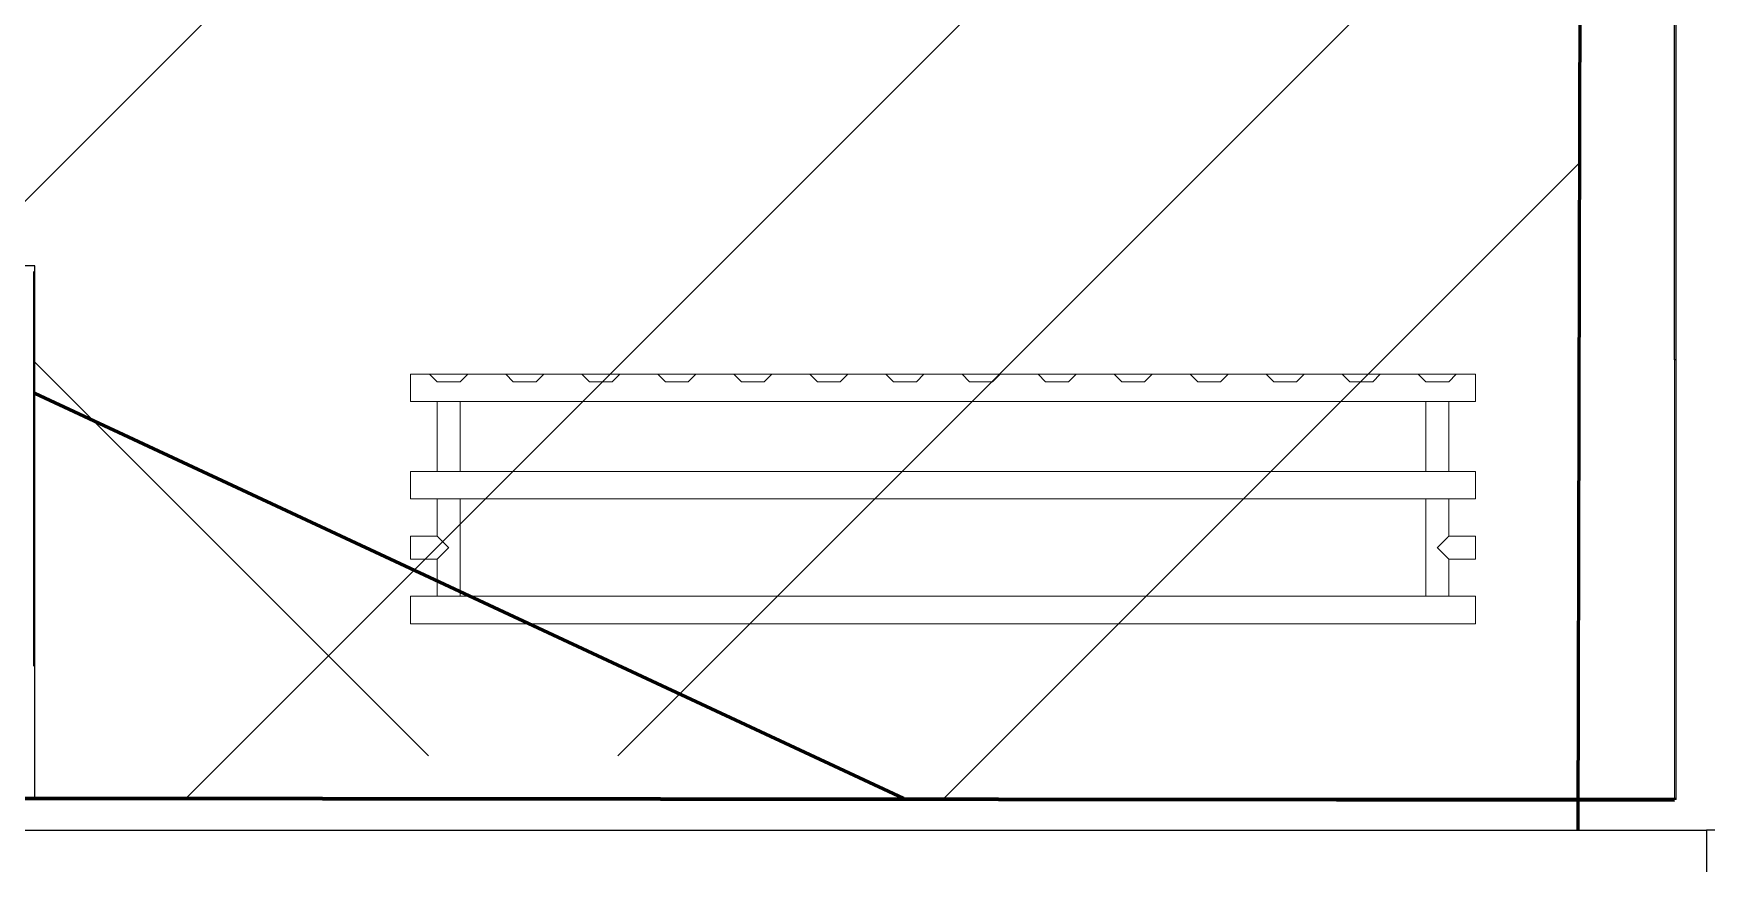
# Model space of a CAD drawing. Header units: millimetres. Extents: x -164500 to 426394, y -23753 to 102118.
# Drawn here: x 106095 to 107195, y -8 to 538 of the extents above; entities that cross this region are included whole.
import ezdxf

# ---------------------------------------------------------------- set-up
doc = ezdxf.new("R2010")
doc.units = ezdxf.units.MM
for name, color, linetype, lineweight in [('0) шлифовка', 5, 'Continuous', 60), ('1.4) Плинтус ПЛ-4', 6, 'Continuous', 60), ('5.2) Л-1 Линолеум', 100, 'Continuous', 30), ('7.1) НЗ Стяжка на теплый пол', 160, 'Continuous', 30), ('7.7) Плинтус', 222, 'Continuous', 90), ('A-FLOR', 7, 'Continuous', 9), ('A-GENM-3', 7, 'Continuous', 5)]:
    doc.layers.add(name, color=color, linetype=linetype, lineweight=lineweight)
doc.layers.add('2) защита вин плитк', color=6, linetype='Continuous')
doc.layers.add('3.2.1) Нал-ой пол 4 вып', color=3, linetype='Continuous')
doc.layers.add('M-EQPM-1', color=7, linetype='Continuous', lineweight=9, true_color=0xb2b2b2)

# ---------------------------------------------------------------- blocks, each defined once
blk = doc.blocks.new('radiator_prado_classic_z_tip_30_po exemplyaru - Classic Z Тип 30-300-V235-Объем проектирования 1 этажа')
at = {"layer": 'M-EQPM-1'}
for p, q in [((0, 228), (0, 210)), ((700, 228), (0, 228)), ((0, 210), (0, 228)), ((0, 228), (12.5, 228)), ((12.5, 228), (37.5, 228)), ((37.5, 228), (12.5, 228)), ((12.5, 228), (37.5, 228)), ((12.5, 228), (17.5, 223)), ((12.5, 228), (17.5, 223)), ((32.5, 223), (17.5, 223)), ((17.5, 223), (32.5, 223)), ((32.5, 223), (37.5, 228)), ((37.5, 228), (32.5, 223)), ((37.5, 228), (62.5, 228)), ((62.5, 228), (87.5, 228)), ((87.5, 228), (62.5, 228)), ((62.5, 228), (87.5, 228)), ((62.5, 228), (67.5, 223)), ((62.5, 228), (67.5, 223)), ((82.5, 223), (67.5, 223)), ((67.5, 223), (82.5, 223)), ((82.5, 223), (87.5, 228)), ((87.5, 228), (82.5, 223)), ((87.5, 228), (112.5, 228)), ((112.5, 228), (137.5, 228)), ((137.5, 228), (112.5, 228)), ((112.5, 228), (137.5, 228)), ((112.5, 228), (117.5, 223)), ((112.5, 228), (117.5, 223)), ((132.5, 223), (117.5, 223)), ((117.5, 223), (132.5, 223)), ((132.5, 223), (137.5, 228)), ((137.5, 228), (132.5, 223)), ((137.5, 228), (162.5, 228)), ((187.5, 228), (162.5, 228)), ((162.5, 228), (187.5, 228)), ((162.5, 228), (167.5, 223)), ((162.5, 228), (167.5, 223)), ((162.7, 228), (187.5, 228)), ((182.5, 223), (167.5, 223)), ((167.5, 223), (182.5, 223)), ((182.5, 223), (187.5, 228)), ((187.5, 228), (182.5, 223)), ((187.5, 228), (212.5, 228)), ((212.5, 228), (237.5, 228)), ((237.5, 228), (212.5, 228)), ((212.5, 228), (237.5, 228)), ((212.5, 228), (217.5, 223)), ((212.5, 228), (217.5, 223)), ((232.5, 223), (217.5, 223)), ((217.5, 223), (232.5, 223)), ((232.5, 223), (237.5, 228)), ((237.5, 228), (232.5, 223)), ((237.5, 228), (262.5, 228)), ((262.5, 228), (287.5, 228)), ((287.5, 228), (262.5, 228)), ((262.5, 228), (287.5, 228)), ((262.5, 228), (267.5, 223)), ((262.5, 228), (267.5, 223)), ((282.5, 223), (267.5, 223)), ((267.5, 223), (282.5, 223)), ((282.5, 223), (287.5, 228)), ((287.5, 228), (282.5, 223)), ((287.5, 228), (312.5, 228)), ((312.5, 228), (337.5, 228)), ((337.5, 228), (312.5, 228)), ((312.5, 228), (337.5, 228)), ((312.5, 228), (317.5, 223)), ((312.5, 228), (317.5, 223)), ((332.5, 223), (317.5, 223)), ((317.5, 223), (332.5, 223)), ((332.5, 223), (337.5, 228)), ((337.5, 228), (332.5, 223)), ((337.5, 228), (362.5, 228)), ((362.5, 228), (387.5, 228)), ((387.5, 228), (362.5, 228)), ((362.5, 228), (387.5, 228)), ((362.5, 228), (367.5, 223)), ((362.5, 228), (367.5, 223)), ((382.5, 223), (367.5, 223)), ((367.5, 223), (382.5, 223)), ((382.5, 223), (387.5, 228)), ((387.5, 228), (382.5, 223)), ((387.5, 228), (412.5, 228)), ((412.5, 228), (437.5, 228)), ((437.5, 228), (412.5, 228)), ((412.5, 228), (437.5, 228)), ((412.5, 228), (417.5, 223)), ((412.5, 228), (417.5, 223)), ((432.5, 223), (417.5, 223)), ((417.5, 223), (432.5, 223)), ((432.5, 223), (437.5, 228)), ((437.5, 228), (432.5, 223)), ((437.5, 228), (462.5, 228)), ((462.5, 228), (487.5, 228)), ((487.5, 228), (462.5, 228)), ((462.5, 228), (487.5, 228)), ((462.5, 228), (467.5, 223)), ((462.5, 228), (467.5, 223)), ((482.5, 223), (467.5, 223)), ((467.5, 223), (482.5, 223)), ((482.5, 223), (487.5, 228)), ((487.5, 228), (482.5, 223)), ((487.5, 228), (512.5, 228)), ((512.5, 228), (537.5, 228)), ((537.5, 228), (512.5, 228)), ((512.5, 228), (537.5, 228)), ((512.5, 228), (517.5, 223)), ((512.5, 228), (517.5, 223)), ((532.5, 223), (517.5, 223)), ((517.5, 223), (532.5, 223)), ((532.5, 223), (537.5, 228)), ((537.5, 228), (532.5, 223)), ((537.5, 228), (562.5, 228)), ((562.5, 228), (587.5, 228)), ((587.5, 228), (562.5, 228)), ((562.5, 228), (587.5, 228)), ((562.5, 228), (567.5, 223)), ((562.5, 228), (567.5, 223)), ((582.5, 223), (567.5, 223)), ((567.5, 223), (582.5, 223)), ((582.5, 223), (587.5, 228)), ((587.5, 228), (582.5, 223)), ((587.5, 228), (612.5, 228)), ((612.5, 228), (637.5, 228)), ((637.5, 228), (612.5, 228)), ((612.5, 228), (637.5, 228)), ((612.5, 228), (617.5, 223)), ((612.5, 228), (617.5, 223)), ((632.5, 223), (617.5, 223)), ((617.5, 223), (632.5, 223)), ((632.5, 223), (637.5, 228)), ((637.5, 228), (632.5, 223)), ((637.5, 228), (662.5, 228)), ((662.5, 228), (687.5, 228)), ((687.5, 228), (662.5, 228)), ((662.5, 228), (687.5, 228)), ((662.5, 228), (667.5, 223)), ((662.5, 228), (667.5, 223)), ((682.5, 223), (667.5, 223)), ((667.5, 223), (682.5, 223)), ((682.5, 223), (687.5, 228)), ((687.5, 228), (682.5, 223)), ((687.5, 228), (700, 228)), ((700, 210), (700, 228)), ((700, 228), (700, 210)), ((0, 210), (700, 210)), ((17.8, 210), (0, 210)), ((17.5, 210), (17.5, 164)), ((17.5, 210), (17.5, 164)), ((17.8, 210), (17.5, 210)), ((17.5, 210), (17.8, 210)), ((17.8, 210), (17.5, 210)), ((17.5, 210), (32.5, 210)), ((32.2, 210), (17.8, 210)), ((17.8, 210), (32.2, 210)), ((32.2, 210), (17.8, 210)), ((32.5, 210), (32.2, 210)), ((32.2, 210), (32.5, 210)), ((32.5, 210), (32.2, 210)), ((667.8, 210), (32.2, 210)), ((32.5, 164), (32.5, 210)), ((32.5, 164), (32.5, 210)), ((667.5, 210), (667.5, 164)), ((667.5, 210), (667.5, 164)), ((667.8, 210), (667.5, 210)), ((667.5, 210), (682.5, 210)), ((667.8, 210), (667.5, 210)), ((667.5, 210), (667.8, 210)), ((682.2, 210), (667.8, 210)), ((682.2, 210), (667.8, 210)), ((667.8, 210), (682.2, 210)), ((682.5, 210), (682.2, 210)), ((682.5, 210), (682.2, 210)), ((682.2, 210), (682.5, 210)), ((700, 210), (682.2, 210)), ((682.5, 164), (682.5, 210)), ((682.5, 164), (682.5, 210)), ((700, 164), (0, 164)), ((0, 164), (0, 146)), ((0, 146), (0, 164)), ((0, 164), (17.8, 164)), ((17.8, 164), (17.5, 164)), ((17.5, 164), (17.8, 164)), ((17.8, 164), (17.5, 164)), ((17.5, 164), (32.5, 164)), ((32.2, 164), (17.8, 164)), ((17.8, 164), (32.2, 164)), ((32.2, 164), (17.8, 164)), ((32.5, 164), (32.2, 164)), ((32.2, 164), (32.5, 164)), ((32.5, 164), (32.2, 164)), ((32.2, 164), (667.8, 164)), ((667.8, 164), (667.5, 164)), ((667.5, 164), (682.5, 164)), ((667.8, 164), (667.5, 164)), ((667.5, 164), (667.8, 164)), ((682.2, 164), (667.8, 164)), ((682.2, 164), (667.8, 164)), ((667.8, 164), (682.2, 164)), ((682.5, 164), (682.2, 164)), ((682.5, 164), (682.2, 164)), ((682.2, 164), (682.5, 164)), ((682.2, 164), (700, 164)), ((700, 146), (700, 164)), ((700, 164), (700, 146)), ((0, 146), (700, 146)), ((18.5, 146), (0, 146)), ((17.5, 146), (17.5, 121.5)), ((17.5, 146), (17.5, 121.5)), ((17.5, 146), (18.5, 146)), ((18.5, 146), (17.5, 146)), ((17.5, 146), (18.5, 146)), ((32.5, 146), (17.5, 146)), ((18.5, 146), (32.2, 146)), ((32.2, 146), (18.5, 146)), ((18.5, 146), (32.2, 146)), ((32.2, 146), (32.5, 146)), ((32.5, 146), (32.2, 146)), ((32.2, 146), (32.5, 146)), ((667.8, 146), (32.2, 146)), ((32.5, 82), (32.5, 146)), ((32.5, 82), (32.5, 146)), ((667.5, 146), (667.5, 82)), ((667.5, 146), (667.5, 82)), ((667.5, 146), (667.8, 146)), ((682.5, 146), (667.5, 146)), ((667.5, 146), (667.8, 146)), ((667.8, 146), (667.5, 146)), ((667.8, 146), (678.5, 146)), ((667.8, 146), (678.5, 146)), ((678.5, 146), (667.8, 146)), ((678.5, 146), (678.7, 146)), ((678.5, 146), (678.7, 146)), ((678.7, 146), (678.5, 146)), ((678.7, 146), (681.5, 146)), ((678.7, 146), (681.5, 146)), ((681.5, 146), (678.7, 146)), ((681.5, 146), (682.5, 146)), ((681.5, 146), (682.5, 146)), ((682.5, 146), (681.5, 146)), ((700, 146), (681.5, 146)), ((682.5, 121.5), (682.5, 146)), ((682.5, 121.5), (682.5, 146)), ((17.5, 121.5), (0, 121.5)), ((17.5, 121.5), (0, 121.5)), ((0, 121.5), (0, 120.5)), ((0, 106.5), (0, 121.5)), ((700, 121.5), (682.5, 121.5)), ((700, 121.5), (682.5, 121.5)), ((700, 121.5), (700, 106.5)), ((700, 120.5), (700, 121.5)), ((700, 121.5), (700, 120.5)), ((700, 120.5), (700, 121.5)), ((0, 120.5), (0, 107.5)), ((0, 120.5), (0, 119.3)), ((0, 114), (0, 120.5)), ((0, 120.5), (0, 120.5)), ((0, 119.3), (0, 117.8)), ((0, 117.8), (0, 114)), ((0, 114), (0, 110.3)), ((0, 107.5), (0, 114)), ((0, 110.3), (0, 108.7)), ((700, 107.5), (700, 120.5)), ((700, 120.5), (700, 107.5)), ((700, 107.5), (700, 120.5)), ((0, 108.7), (0, 107.5)), ((0, 107.5), (0, 106.5)), ((0, 107.5), (0, 107.5)), ((0, 106.5), (17.5, 106.5)), ((0, 106.5), (17.5, 106.5)), ((17.5, 106.5), (17.5, 82)), ((17.5, 106.5), (17.5, 82)), ((682.5, 82), (682.5, 106.5)), ((682.5, 106.5), (700, 106.5)), ((682.5, 82), (682.5, 106.5)), ((682.5, 106.5), (700, 106.5)), ((700, 106.5), (700, 107.5)), ((700, 107.5), (700, 106.5)), ((700, 106.5), (700, 107.5)), ((700, 82), (0, 82)), ((0, 82), (0, 64)), ((0, 64), (0, 82)), ((0, 82), (18.5, 82)), ((18.5, 82), (17.5, 82)), ((17.5, 82), (18.5, 82)), ((18.5, 82), (17.5, 82)), ((17.5, 82), (32.5, 82)), ((32.2, 82), (18.5, 82)), ((18.5, 82), (32.2, 82)), ((32.2, 82), (18.5, 82)), ((32.5, 82), (32.2, 82)), ((32.2, 82), (32.5, 82)), ((32.5, 82), (32.2, 82)), ((32.2, 82), (667.8, 82)), ((667.8, 82), (667.5, 82)), ((667.5, 82), (682.5, 82)), ((667.8, 82), (667.5, 82)), ((667.5, 82), (667.8, 82)), ((678.5, 82), (667.8, 82)), ((678.5, 82), (667.8, 82)), ((667.8, 82), (678.5, 82)), ((678.7, 82), (678.5, 82)), ((678.7, 82), (678.5, 82)), ((678.5, 82), (678.7, 82)), ((681.5, 82), (678.7, 82)), ((681.5, 82), (678.7, 82)), ((678.7, 82), (681.5, 82)), ((682.5, 82), (681.5, 82)), ((682.5, 82), (681.5, 82)), ((681.5, 82), (682.5, 82)), ((681.5, 82), (700, 82)), ((700, 64), (700, 82)), ((700, 82), (700, 64)), ((700, 64), (0, 64)), ((0, 64), (700, 64))]:
    blk.add_line(p, q, dxfattribs=at)
for points, knots in [([(18.5, 120.5), (18.4, 120.6), (18.3, 120.7), (18.1, 120.9), (17.9, 121.1), (17.8, 121.2), (17.7, 121.3), (17.5, 121.5), (17.5, 121.5), (17.5, 121.5)], [0.7142857, 0.7142857, 0.7142857, 0.7142857, 0.75, 0.7857143, 0.8214286, 0.8571429, 0.8928571, 0.9285714, 1, 1, 1, 1]), ([(17.5, 121.5), (17.5, 121.5), (17.5, 121.5), (17.7, 121.3), (17.8, 121.2), (17.9, 121.1), (18.1, 120.9), (18.3, 120.7), (18.4, 120.6), (18.5, 120.5)], [0, 0, 0, 0, 0.0714286, 0.1071429, 0.1428571, 0.1785714, 0.2142857, 0.25, 0.2857143, 0.2857143, 0.2857143, 0.2857143]), ([(17.5, 121.5), (17.5, 121.5), (17.5, 121.5), (17.7, 121.3), (17.8, 121.2), (17.9, 121.1), (18.1, 120.9), (18.3, 120.7), (18.4, 120.6), (18.5, 120.5)], [0, 0, 0, 0, 0.0714286, 0.1071429, 0.1428571, 0.1785714, 0.2142857, 0.25, 0.2857143, 0.2857143, 0.2857143, 0.2857143]), ([(25, 114), (24.5, 114.5), (23.6, 115.4), (22.4, 116.6), (21.6, 117.4), (21.1, 117.9), (20.8, 118.2), (20.5, 118.5), (20.2, 118.8), (19.8, 119.1), (19.6, 119.4), (19.3, 119.7), (19, 120), (18.7, 120.3), (18.5, 120.5), (18.3, 120.7), (18.1, 120.9), (17.9, 121.1), (17.8, 121.2), (17.7, 121.3), (17.5, 121.5), (17.5, 121.5), (17.5, 121.5)], [0, 0, 0, 0, 0.142857, 0.285714, 0.357143, 0.392857, 0.428571, 0.464286, 0.5, 0.535714, 0.571429, 0.607143, 0.642857, 0.678571, 0.714286, 0.75, 0.785714, 0.821429, 0.857143, 0.892857, 0.928571, 1, 1, 1, 1]), ([(675, 114), (675.5, 114.5), (676.4, 115.4), (677.6, 116.6), (678.4, 117.4), (678.9, 117.9), (679.2, 118.2), (679.5, 118.5), (679.8, 118.8), (680.1, 119.2), (680.4, 119.4), (680.7, 119.7), (681, 120), (681.3, 120.3), (681.5, 120.5), (681.7, 120.7), (681.9, 120.9), (682.1, 121.1), (682.2, 121.2), (682.3, 121.3), (682.5, 121.5), (682.5, 121.5), (682.5, 121.5)], [0, 0, 0, 0, 0.142857, 0.285714, 0.357143, 0.392857, 0.428571, 0.464286, 0.5, 0.535714, 0.571429, 0.607143, 0.642857, 0.678571, 0.714286, 0.75, 0.785714, 0.821429, 0.857143, 0.892857, 0.928571, 1, 1, 1, 1]), ([(682.5, 121.5), (682.5, 121.5), (682.5, 121.5), (682.3, 121.3), (682.2, 121.2), (682.1, 121.1), (681.9, 120.9), (681.7, 120.7), (681.6, 120.6), (681.5, 120.5)], [0, 0, 0, 0, 0.0714286, 0.1071429, 0.1428571, 0.1785714, 0.2142857, 0.25, 0.2857143, 0.2857143, 0.2857143, 0.2857143]), ([(682.5, 121.5), (682.5, 121.5), (682.5, 121.5), (682.3, 121.3), (682.2, 121.2), (682.1, 121.1), (681.9, 120.9), (681.7, 120.7), (681.6, 120.6), (681.5, 120.5)], [0, 0, 0, 0, 0.0714286, 0.1071429, 0.1428571, 0.1785714, 0.2142857, 0.25, 0.2857143, 0.2857143, 0.2857143, 0.2857143]), ([(681.5, 120.5), (681.6, 120.6), (681.7, 120.7), (681.9, 120.9), (682.1, 121.1), (682.2, 121.2), (682.3, 121.3), (682.5, 121.5), (682.5, 121.5), (682.5, 121.5)], [0.7142857, 0.7142857, 0.7142857, 0.7142857, 0.75, 0.7857143, 0.8214286, 0.8571429, 0.8928571, 0.9285714, 1, 1, 1, 1]), ([(17.5, 106.5), (17.5, 106.5), (17.5, 106.5), (17.7, 106.7), (17.8, 106.8), (17.9, 106.9), (18.1, 107.1), (18.3, 107.3), (18.5, 107.5), (18.7, 107.7), (19, 108), (19.3, 108.3), (19.6, 108.6), (19.8, 108.9), (20.3, 109.3), (20.7, 109.7), (21.1, 110.1), (21.6, 110.6), (22.4, 111.4), (23.6, 112.6), (24.5, 113.5), (25, 114)], [0, 0, 0, 0, 0.071429, 0.107143, 0.142857, 0.178571, 0.214286, 0.25, 0.285714, 0.321429, 0.357143, 0.392857, 0.428571, 0.464286, 0.5, 0.571429, 0.607143, 0.642857, 0.714286, 0.857143, 1, 1, 1, 1]), ([(22.1, 116.9), (21.9, 117.1), (21.6, 117.4), (21.1, 117.9), (20.8, 118.2), (20.5, 118.5), (20.2, 118.8), (19.9, 119.2), (19.7, 119.3), (19.6, 119.4)], [0.2857143, 0.2857143, 0.2857143, 0.2857143, 0.3571429, 0.3928571, 0.4285714, 0.4642857, 0.5, 0.5357143, 0.5714286, 0.5714286, 0.5714286, 0.5714286]), ([(19.6, 119.4), (19.7, 119.3), (19.9, 119.2), (20.3, 118.7), (20.7, 118.3), (21.1, 117.9), (21.6, 117.4), (21.9, 117.1), (22.1, 116.9)], [0.4285714, 0.4285714, 0.4285714, 0.4285714, 0.4642857, 0.5, 0.5714286, 0.6071429, 0.6428571, 0.7142857, 0.7142857, 0.7142857, 0.7142857]), ([(19.6, 119.4), (19.7, 119.3), (19.8, 119.1), (20.3, 118.7), (20.7, 118.3), (21.1, 117.9), (21.6, 117.4), (21.9, 117.1), (22.1, 116.9)], [0.4285714, 0.4285714, 0.4285714, 0.4285714, 0.4642857, 0.5, 0.5714286, 0.6071429, 0.6428571, 0.7142857, 0.7142857, 0.7142857, 0.7142857]), ([(19.6, 108.6), (19.7, 108.7), (19.9, 108.8), (20.3, 109.3), (20.7, 109.7), (21.1, 110.1), (21.6, 110.6), (21.9, 110.9), (22.1, 111.1)], [0.4285714, 0.4285714, 0.4285714, 0.4285714, 0.4642857, 0.5, 0.5714286, 0.6071429, 0.6428571, 0.7142857, 0.7142857, 0.7142857, 0.7142857]), ([(22.1, 111.1), (21.9, 110.9), (21.6, 110.6), (21.1, 110.1), (20.8, 109.8), (20.5, 109.5), (20.2, 109.2), (19.9, 108.8), (19.7, 108.7), (19.6, 108.6)], [0.2857143, 0.2857143, 0.2857143, 0.2857143, 0.3571429, 0.3928571, 0.4285714, 0.4642857, 0.5, 0.5357143, 0.5714286, 0.5714286, 0.5714286, 0.5714286]), ([(22.1, 111.1), (21.9, 110.9), (21.6, 110.6), (21.1, 110.1), (20.8, 109.8), (20.5, 109.5), (20.2, 109.2), (19.8, 108.9), (19.7, 108.7), (19.6, 108.6)], [0.2857143, 0.2857143, 0.2857143, 0.2857143, 0.3571429, 0.3928571, 0.4285714, 0.4642857, 0.5, 0.5357143, 0.5714286, 0.5714286, 0.5714286, 0.5714286]), ([(682.5, 106.5), (682.5, 106.5), (682.5, 106.5), (682.3, 106.7), (682.2, 106.8), (682.1, 106.9), (681.9, 107.1), (681.7, 107.3), (681.5, 107.5), (681.3, 107.7), (681, 108), (680.7, 108.3), (680.4, 108.6), (680.1, 108.8), (679.7, 109.3), (679.3, 109.7), (678.9, 110.1), (678.4, 110.6), (677.6, 111.4), (676.4, 112.6), (675.5, 113.5), (675, 114)], [0, 0, 0, 0, 0.071429, 0.107143, 0.142857, 0.178571, 0.214286, 0.25, 0.285714, 0.321429, 0.357143, 0.392857, 0.428571, 0.464286, 0.5, 0.571429, 0.607143, 0.642857, 0.714286, 0.857143, 1, 1, 1, 1]), ([(680.4, 119.4), (680.3, 119.3), (680.1, 119.2), (679.7, 118.7), (679.3, 118.3), (678.9, 117.9), (678.4, 117.4), (678.1, 117.1), (677.9, 116.9)], [0.4285714, 0.4285714, 0.4285714, 0.4285714, 0.4642857, 0.5, 0.5714286, 0.6071429, 0.6428571, 0.7142857, 0.7142857, 0.7142857, 0.7142857]), ([(680.4, 119.4), (680.3, 119.3), (680.1, 119.2), (679.7, 118.7), (679.3, 118.3), (678.9, 117.9), (678.4, 117.4), (678.1, 117.1), (677.9, 116.9)], [0.4285714, 0.4285714, 0.4285714, 0.4285714, 0.4642857, 0.5, 0.5714286, 0.6071429, 0.6428571, 0.7142857, 0.7142857, 0.7142857, 0.7142857]), ([(677.9, 116.9), (678.1, 117.1), (678.4, 117.4), (678.9, 117.9), (679.2, 118.2), (679.5, 118.5), (679.8, 118.8), (680.1, 119.2), (680.3, 119.3), (680.4, 119.4)], [0.2857143, 0.2857143, 0.2857143, 0.2857143, 0.3571429, 0.3928571, 0.4285714, 0.4642857, 0.5, 0.5357143, 0.5714286, 0.5714286, 0.5714286, 0.5714286]), ([(677.9, 111.1), (678.1, 110.9), (678.4, 110.6), (678.9, 110.1), (679.2, 109.8), (679.5, 109.5), (679.8, 109.2), (680.1, 108.8), (680.3, 108.7), (680.4, 108.6)], [0.2857143, 0.2857143, 0.2857143, 0.2857143, 0.3571429, 0.3928571, 0.4285714, 0.4642857, 0.5, 0.5357143, 0.5714286, 0.5714286, 0.5714286, 0.5714286]), ([(677.9, 111.1), (678.1, 110.9), (678.4, 110.6), (678.9, 110.1), (679.1, 109.9), (679.2, 109.8)], [0.2857143, 0.2857143, 0.2857143, 0.2857143, 0.3571429, 0.3928571, 0.4285714, 0.4285714, 0.4285714, 0.4285714]), ([(680.4, 108.6), (680.3, 108.7), (680.1, 108.8), (679.7, 109.3), (679.3, 109.7), (678.9, 110.1), (678.4, 110.6), (678.1, 110.9), (677.9, 111.1)], [0.4285714, 0.4285714, 0.4285714, 0.4285714, 0.4642857, 0.5, 0.5714286, 0.6071429, 0.6428571, 0.7142857, 0.7142857, 0.7142857, 0.7142857]), ([(17.5, 106.5), (17.5, 106.5), (17.5, 106.5), (17.7, 106.7), (17.8, 106.8), (17.9, 106.9), (18.1, 107.1), (18.3, 107.3), (18.4, 107.4), (18.5, 107.5)], [0, 0, 0, 0, 0.0714286, 0.1071429, 0.1428571, 0.1785714, 0.2142857, 0.25, 0.2857143, 0.2857143, 0.2857143, 0.2857143]), ([(18.5, 107.5), (18.4, 107.4), (18.3, 107.3), (18.1, 107.1), (17.9, 106.9), (17.8, 106.8), (17.7, 106.7), (17.5, 106.5), (17.5, 106.5), (17.5, 106.5)], [0.7142857, 0.7142857, 0.7142857, 0.7142857, 0.75, 0.7857143, 0.8214286, 0.8571429, 0.8928571, 0.9285714, 1, 1, 1, 1]), ([(18.5, 107.5), (18.4, 107.4), (18.3, 107.3), (18.1, 107.1), (17.9, 106.9), (17.8, 106.8), (17.7, 106.7), (17.5, 106.5), (17.5, 106.5), (17.5, 106.5)], [0.7142857, 0.7142857, 0.7142857, 0.7142857, 0.75, 0.7857143, 0.8214286, 0.8571429, 0.8928571, 0.9285714, 1, 1, 1, 1]), ([(681.5, 107.5), (681.6, 107.4), (681.7, 107.3), (681.9, 107.1), (682.1, 106.9), (682.2, 106.8), (682.3, 106.7), (682.5, 106.5), (682.5, 106.5), (682.5, 106.5)], [0.7142857, 0.7142857, 0.7142857, 0.7142857, 0.75, 0.7857143, 0.8214286, 0.8571429, 0.8928571, 0.9285714, 1, 1, 1, 1]), ([(681.5, 107.5), (681.6, 107.4), (681.7, 107.3), (681.9, 107.1), (682.1, 106.9), (682.2, 106.8), (682.3, 106.7), (682.5, 106.5), (682.5, 106.5), (682.5, 106.5)], [0.7142857, 0.7142857, 0.7142857, 0.7142857, 0.75, 0.7857143, 0.8214286, 0.8571429, 0.8928571, 0.9285714, 1, 1, 1, 1]), ([(682.5, 106.5), (682.5, 106.5), (682.5, 106.5), (682.3, 106.7), (682.2, 106.8), (682.1, 106.9), (681.9, 107.1), (681.7, 107.3), (681.6, 107.4), (681.5, 107.5)], [0, 0, 0, 0, 0.0714286, 0.1071429, 0.1428571, 0.1785714, 0.2142857, 0.25, 0.2857143, 0.2857143, 0.2857143, 0.2857143])]:
    blk.add_open_spline(points, degree=3, knots=knots, dxfattribs=at)
for points in [[(19.6, 119.4), (19.5, 119.5), (19.3, 119.7), (19, 120), (18.7, 120.3), (18.6, 120.4), (18.5, 120.5)], [(18.5, 120.5), (18.6, 120.4), (18.7, 120.3), (19, 120), (19.3, 119.7), (19.5, 119.5), (19.6, 119.4)], [(18.5, 120.5), (18.6, 120.4), (18.7, 120.3), (19, 120), (19.3, 119.7), (19.5, 119.5), (19.6, 119.4)], [(25, 114), (24.5, 114.5), (23.6, 115.4), (22.6, 116.4), (22.1, 116.9)], [(22.1, 116.9), (22.6, 116.4), (23.6, 115.4), (24.5, 114.5), (25, 114)], [(22.1, 116.9), (22.6, 116.4), (23.6, 115.4), (24.5, 114.5), (25, 114)], [(22.1, 111.1), (22.6, 111.6), (23.6, 112.6), (24.5, 113.5), (25, 114)], [(25, 114), (24.5, 113.5), (23.6, 112.6), (22.6, 111.6), (22.1, 111.1)], [(25, 114), (24.5, 113.5), (23.6, 112.6), (22.6, 111.6), (22.1, 111.1)], [(677.9, 116.9), (677.4, 116.4), (676.4, 115.4), (675.5, 114.5), (675, 114)], [(677.9, 116.9), (677.4, 116.4), (676.4, 115.4), (675.5, 114.5), (675, 114)], [(675, 114), (675.5, 114.5), (676.4, 115.4), (677.4, 116.4), (677.9, 116.9)], [(675, 114), (675.5, 113.5), (676.4, 112.6), (677.4, 111.6), (677.9, 111.1)], [(675, 114), (675.5, 113.5), (676.4, 112.6), (677.4, 111.6), (677.9, 111.1)], [(677.9, 111.1), (677.4, 111.6), (676.4, 112.6), (675.5, 113.5), (675, 114)], [(681.5, 120.5), (681.4, 120.4), (681.3, 120.3), (681, 120), (680.7, 119.7), (680.5, 119.5), (680.4, 119.4)], [(681.5, 120.5), (681.4, 120.4), (681.3, 120.3), (681, 120), (680.7, 119.7), (680.5, 119.5), (680.4, 119.4)], [(680.4, 119.4), (680.5, 119.5), (680.7, 119.7), (681, 120), (681.3, 120.3), (681.4, 120.4), (681.5, 120.5)], [(18.5, 107.5), (18.6, 107.6), (18.7, 107.7), (19, 108), (19.3, 108.3), (19.5, 108.5), (19.6, 108.6)], [(19.6, 108.6), (19.5, 108.5), (19.3, 108.3), (19, 108), (18.7, 107.7), (18.6, 107.6), (18.5, 107.5)], [(19.6, 108.6), (19.5, 108.5), (19.3, 108.3), (19, 108), (18.7, 107.7), (18.6, 107.6), (18.5, 107.5)], [(679.2, 109.8), (679.3, 109.7), (679.5, 109.5), (679.8, 109.2), (680.1, 108.8), (680.3, 108.7), (680.4, 108.6)], [(680.4, 108.6), (680.5, 108.5), (680.7, 108.3), (681, 108), (681.3, 107.7), (681.4, 107.6), (681.5, 107.5)], [(680.4, 108.6), (680.5, 108.5), (680.7, 108.3), (681, 108), (681.3, 107.7), (681.4, 107.6), (681.5, 107.5)], [(681.5, 107.5), (681.4, 107.6), (681.3, 107.7), (681, 108), (680.7, 108.3), (680.5, 108.5), (680.4, 108.6)]]:
    blk.add_open_spline(points, degree=3, dxfattribs=at)
blk = doc.blocks.new('Рисунок_горы - Рисунок_горы-31934381-Объем проектирования 1 этажа')
at = {"layer": 'A-GENM-3'}
blk.add_line((107109, 5509.4), (107109, 170.3), dxfattribs=at)
for points in [[(107109, 800), (107109, 789.3), (107109, 658.8), (107109, 644.1)], [(107109, 170), (107109, 231.7), (107109, 577.9), (107109, 644.1)]]:
    blk.add_open_spline(points, degree=3, dxfattribs=at)
for points, knots in [([(107109, 644.1), (107109, 644.1), (107109, 658.8), (107109, 789.3), (107109, 800)], [0.44776119, 0.44776119, 0.44776119, 0.44776119, 0.4477612, 0.46268657, 0.46268657, 0.46268657, 0.46268657]), ([(107109, 644.1), (107109, 644.1), (107109, 577.9), (107109, 231.8), (107109, 170)], [0.05555556, 0.05555556, 0.05555556, 0.05555556, 0.05555557, 0.10826211, 0.10826211, 0.10826211, 0.10826211])]:
    blk.add_open_spline(points, degree=3, knots=knots, dxfattribs=at)

msp = doc.modelspace()

# ---------------------------------------------------------------- hatches: boundary and pattern name
at = {"layer": '0) шлифовка', "true_color": 0x2776bb}
h = msp.add_hatch(dxfattribs=at)
h.set_pattern_fill('ANSI31', color=152, scale=222, angle=110)
h.paths.add_polyline_path([(107122.766, 5322.081), (107116.733, 5322.095), (107117.829, 5788.936), (107129.595, 8231.556), (107131.123, 8882.194), (107131.12, 8883.103), (107125.092, 8883.118), (107128.012, 10127.027), (101695.702, 10139.779), (101695.702, 5042.938), (101675.702, 2948.652), (101675.702, 2843.938), (101683.702, 2843.938), (101683.702, 2788.938), (101754.702, 2788.938), (101754.702, 2728.938), (101724.702, 2728.938), (101674.702, 2738.938), (101674.702, 2773.938), (101666.702, 2773.938), (101666.702, 2788.938), (101618.804, 2788.938), (101613.161, 384.938), (101633.702, 384.938), (101633.702, 1388.938), (101634.702, 1388.938), (101666.702, 1388.938), (101666.702, 1403.938), (101674.702, 1438.938), (101724.702, 1438.938), (101724.702, 1448.938), (101754.702, 1448.938), (101754.702, 1388.938), (101683.702, 1388.938), (101683.702, 1333.938), (101675.702, 384.938), (101935.702, 384.938), (101935.702, 34.938), (102944.702, 34.938), (105244.702, 34.938), (105510.35, 34.938), (105510.908, 272.796), (105573.702, 272.649), (105573.702, 384.938), (106095.702, 384.938), (106095.702, 34.938), (106294.702, 34.938), (107110.354, 34.938), (107110.952, 289.481), (107110.959, 292.698), (107116.121, 2491.552), (107116.667, 2724.096), (107110.635, 2724.111), (107111.566, 3120.882)])
at = {"layer": '2) защита вин плитк'}
h = msp.add_hatch(dxfattribs=at)
h.set_pattern_fill('ANSI31', color=256, scale=222)
h.paths.add_polyline_path([(107122.766, 5322.081), (107116.733, 5322.095), (107117.829, 5788.936), (107129.595, 8231.556), (107131.123, 8882.194), (107131.12, 8883.103), (107125.092, 8883.118), (107128.012, 10127.027), (101695.702, 10139.779), (101695.702, 5042.938), (101675.702, 2948.652), (101675.702, 2843.938), (101683.702, 2843.938), (101683.702, 2788.938), (101754.702, 2788.938), (101754.702, 2728.938), (101724.702, 2728.938), (101674.702, 2738.938), (101674.702, 2773.938), (101666.702, 2773.938), (101666.702, 2788.938), (101618.804, 2788.938), (101613.161, 384.938), (101633.702, 384.938), (101633.702, 1388.938), (101634.702, 1388.938), (101666.702, 1388.938), (101666.702, 1403.938), (101674.702, 1438.938), (101724.702, 1438.938), (101724.702, 1448.938), (101754.702, 1448.938), (101754.702, 1388.938), (101683.702, 1388.938), (101683.702, 1333.938), (101675.702, 384.938), (101935.702, 384.938), (101935.702, 34.938), (102944.702, 34.938), (105244.702, 34.938), (105510.35, 34.938), (105510.908, 272.796), (105573.702, 272.649), (105573.702, 384.938), (106095.702, 384.938), (106095.702, 34.938), (106294.702, 34.938), (107110.354, 34.938), (107110.952, 289.481), (107110.959, 292.698), (107116.121, 2491.552), (107116.667, 2724.096), (107110.635, 2724.111), (107111.566, 3120.882)])
at = {"layer": '3.2.1) Нал-ой пол 4 вып'}
h = msp.add_hatch(dxfattribs=at)
h.set_pattern_fill('ANSI31', color=256, scale=300)
h.paths.add_polyline_path([(107122.766, 5349.917), (107116.733, 5349.931), (107117.829, 5816.772), (107129.595, 8259.392), (107131.123, 8910.03), (107131.12, 8910.94), (107125.092, 8910.954), (107128.012, 10154.863), (101695.702, 10167.615), (101695.702, 5070.774), (101675.702, 2976.488), (101675.702, 2871.774), (101683.702, 2871.774), (101683.702, 2816.774), (101754.702, 2816.774), (101754.702, 2756.774), (101724.702, 2756.774), (101674.702, 2766.774), (101674.702, 2801.774), (101666.702, 2801.774), (101666.702, 2816.774), (101618.804, 2816.774), (101613.161, 412.774), (101633.702, 412.774), (101633.702, 1416.774), (101634.702, 1416.774), (101666.702, 1416.774), (101666.702, 1431.774), (101674.702, 1466.774), (101724.702, 1466.774), (101724.702, 1476.774), (101754.702, 1476.774), (101754.702, 1416.774), (101683.702, 1416.774), (101683.702, 1361.774), (101675.702, 412.774), (101935.702, 412.774), (101935.702, 62.774), (102944.702, 62.774), (105244.702, 62.774), (105510.35, 62.774), (105510.908, 300.632), (105573.702, 300.485), (105573.702, 412.774), (106095.702, 412.774), (106095.702, 62.774), (106294.702, 62.774), (107110.354, 62.774), (107110.952, 317.318), (107110.959, 320.534), (107116.121, 2519.389), (107116.667, 2751.933), (107110.635, 2751.947), (107111.566, 3148.718)])
at = {"layer": '5.2) Л-1 Линолеум'}
h = msp.add_hatch(dxfattribs=at)
h.set_pattern_fill('ANSI37', color=256, scale=300)
h.paths.add_polyline_path([(107122.766, 5349.917), (107116.733, 5349.931), (107117.829, 5816.772), (107129.595, 8259.392), (107131.123, 8910.03), (107131.12, 8910.94), (107125.092, 8910.954), (107128.012, 10154.863), (101695.702, 10167.615), (101695.702, 5070.774), (101675.702, 2976.488), (101675.702, 2871.774), (101683.702, 2871.774), (101683.702, 2816.774), (101754.702, 2816.774), (101754.702, 2756.774), (101724.702, 2756.774), (101674.702, 2766.774), (101674.702, 2801.774), (101666.702, 2801.774), (101666.702, 2816.774), (101618.804, 2816.774), (101613.161, 412.774), (101633.702, 412.774), (101633.702, 1416.774), (101634.702, 1416.774), (101666.702, 1416.774), (101666.702, 1431.774), (101674.702, 1466.774), (101724.702, 1466.774), (101724.702, 1476.774), (101754.702, 1476.774), (101754.702, 1416.774), (101683.702, 1416.774), (101683.702, 1361.774), (101675.702, 412.774), (101935.702, 412.774), (101935.702, 62.774), (102944.702, 62.774), (105244.702, 62.774), (105510.35, 62.774), (105510.908, 300.632), (105573.702, 300.485), (105573.702, 412.774), (106095.702, 412.774), (106095.702, 62.774), (106294.702, 62.774), (107110.354, 62.774), (107110.952, 317.318), (107110.959, 320.534), (107116.121, 2519.389), (107116.667, 2751.933), (107110.635, 2751.947), (107111.566, 3148.718)])
at = {"layer": '7.1) НЗ Стяжка на теплый пол'}
h = msp.add_hatch(dxfattribs=at)
h.set_pattern_fill('ANSI31', color=256, scale=333)
h.paths.add_polyline_path([(107122.766, 5322.081), (107116.733, 5322.095), (107117.829, 5788.936), (107129.595, 8231.556), (107131.123, 8882.194), (107131.12, 8883.103), (107125.092, 8883.118), (107128.012, 10127.027), (101695.702, 10139.779), (101695.702, 5042.938), (101675.702, 2948.652), (101675.702, 2843.938), (101683.702, 2843.938), (101683.702, 2788.938), (101754.702, 2788.938), (101754.702, 2728.938), (101724.702, 2728.938), (101674.702, 2738.938), (101674.702, 2773.938), (101666.702, 2773.938), (101666.702, 2788.938), (101618.804, 2788.938), (101613.161, 384.938), (101633.702, 384.938), (101633.702, 1388.938), (101634.702, 1388.938), (101666.702, 1388.938), (101666.702, 1403.938), (101674.702, 1438.938), (101724.702, 1438.938), (101724.702, 1448.938), (101754.702, 1448.938), (101754.702, 1388.938), (101683.702, 1388.938), (101683.702, 1333.938), (101675.702, 384.938), (101935.702, 384.938), (101935.702, 34.938), (102944.702, 34.938), (105244.702, 34.938), (105510.35, 34.938), (105510.908, 272.796), (105573.702, 272.649), (105573.702, 384.938), (106095.702, 384.938), (106095.702, 34.938), (106294.702, 34.938), (107110.354, 34.938), (107110.952, 289.481), (107110.959, 292.698), (107116.121, 2491.552), (107116.667, 2724.096), (107110.635, 2724.111), (107111.566, 3120.882)])

# ---------------------------------------------------------------- linework, layer by layer
for p, q in [((107173.702, 1553.338), (107173.702, 34.938)), ((106095.702, 384.938), (105573.702, 384.938)), ((106095.702, 34.938), (106095.702, 384.938)), ((107174.702, 323.053), (107173.702, 323.053)), ((106294.702, 34.938), (106095.702, 34.938)), ((106294.702, 33.938), (106294.702, 34.938)), ((106294.702, 34.938), (107173.702, 34.938)), ((107173.702, 34.938), (107174.702, 34.938)), ((106074.702, 13.938), (107194.702, 13.938)), ((107394.702, 13.938), (107194.702, 13.938)), ((107194.702, 13.938), (107194.702, -36.062))]:
    msp.add_line(p, q)
at = {"flags": 128}
msp.add_lwpolyline([(107110.305, 13.938), (107110.952, 289.481), (107110.959, 292.698), (107116.121, 2491.552), (107116.667, 2724.096), (107110.635, 2724.111), (107111.566, 3120.882), (107117.598, 3120.868), (107117.608, 3125.051), (107122.766, 5322.081), (107116.733, 5322.095), (107117.829, 5788.936), (107123.861, 5788.922), (107129.595, 8231.556), (107131.123, 8882.194), (107131.125, 8883.103), (107125.092, 8883.118), (107128.012, 10127.027), (101656.06, 10139.872), (101643.854, 4940.386), (101623.854, 4940.433), (101612.919, 281.946), (101872.918, 281.336), (101872.097, -68.663)], dxfattribs=at)
for points in [[(107173.702, 864.7), (107173.702, 708.269), (107173.702, 527.72), (107173.702, 323.053)], [(107173.702, 323.053), (107173.702, 486.301), (107173.702, 666.472), (107173.702, 863.568)]]:
    msp.add_open_spline(points, degree=3)
at = {"layer": '1.4) Плинтус ПЛ-4', "flags": 128}
msp.add_lwpolyline([(107110.305, 13.938), (107110.952, 289.481), (107110.959, 292.698), (107116.121, 2491.552), (107116.667, 2724.096), (107110.635, 2724.111), (107111.566, 3120.882), (107117.598, 3120.868), (107117.608, 3125.051), (107122.766, 5322.081), (107116.733, 5322.095), (107117.829, 5788.936), (107123.861, 5788.922), (107129.595, 8231.556), (107131.123, 8882.194), (107131.125, 8883.103), (107125.092, 8883.118), (107128.012, 10127.027), (105874.702, 10129.969)], dxfattribs=at)
at = {"layer": '7.7) Плинтус'}
msp.add_lwpolyline([(106062.202, 34.938), (107173.702, 33.908)], dxfattribs=at)
at = {"layer": 'A-FLOR'}
for p, q in [((107174.702, 10243.938), (107174.702, 33.938)), ((106094.702, 121.661), (106094.702, 381.297)), ((107174.702, 33.938), (106094.702, 33.938))]:
    msp.add_line(p, q, dxfattribs=at)

# ---------------------------------------------------------------- block references
msp.add_blockref('Рисунок_горы - Рисунок_горы-31934381-Объем проектирования 1 этажа', (64.702, -136.062))
at = {"layer": 'M-EQPM-1'}
msp.add_blockref('radiator_prado_classic_z_tip_30_po exemplyaru - Classic Z Тип 30-300-V235-Объем проектирования 1 этажа', (106342.695, 85.638), dxfattribs=at)

doc.saveas('drawing.dxf')
